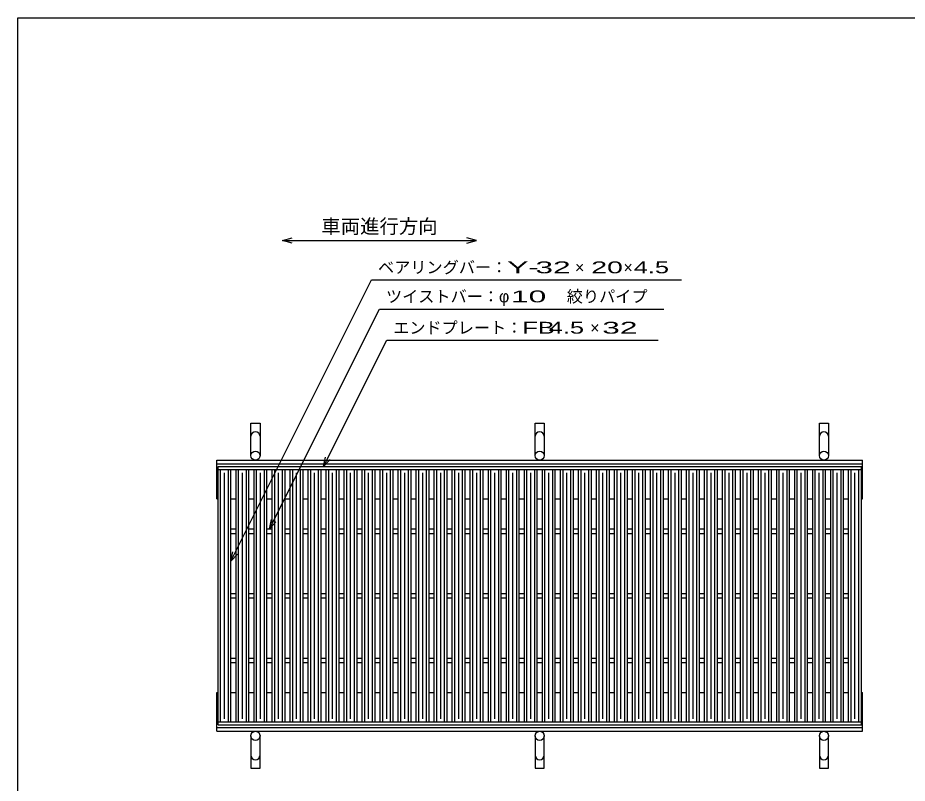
# Model space of a CAD drawing. Units: millimetres, scale not verified. Extents: x -1820 to 1731, y -1282 to 1054.
# Drawn here: x -1729 to -352, y -132 to 1054 of the extents above; entities that cross this region are included whole.
import ezdxf
from ezdxf.enums import TextEntityAlignment as Align

# ---------------------------------------------------------------- set-up
doc = ezdxf.new("R2010")
doc.units = ezdxf.units.MM
doc.header["$LTSCALE"] = 10
for name, color, linetype, lineweight in [('0_2', 150, 'Continuous', 25), ('16', 3, 'Continuous', 25), ('19', 6, 'Continuous', 25), ('22', 2, 'Continuous', 25)]:
    doc.layers.add(name, color=color, linetype=linetype, lineweight=lineweight)
doc.styles.add('ベクトル', font='')
doc.styles.get('ベクトル').set_extended_font_data('ベクトル')

msp = doc.modelspace()

# ---------------------------------------------------------------- linework, layer by layer
at = {"layer": '0_2'}
for p, q in [((-1729, -1146.5), (-1729, 1053.5)), ((-1729, 1053.5), (1731, 1053.5))]:
    msp.add_line(p, q, dxfattribs=at)
at = {"layer": '16'}
for p, q in [((-1419, 358.5), (-423, 358.5)), ((-1419, 354), (-1419, 358.5)), ((-423, 354), (-423, 358.5)), ((-1419, 354), (-423, 354)), ((-1419, -37), (-1419, 354)), ((-1419, 354), (-1399, 354)), ((-1415, -37), (-1415, 354)), ((-1409, -32), (-1409, 349)), ((-1403, -37), (-1403, 354)), ((-1399, -37), (-1399, 354)), ((-1391.1, -37), (-1391.1, 354)), ((-1391.1, 354), (-1371.1, 354)), ((-1387.1, -37), (-1387.1, 354)), ((-1381.1, -32), (-1381.1, 349)), ((-1375.1, -37), (-1375.1, 354)), ((-1371.1, -37), (-1371.1, 354)), ((-1363.2, -37), (-1363.2, 354)), ((-1363.2, 354), (-1343.2, 354)), ((-1359.2, -37), (-1359.2, 354)), ((-1353.2, -32), (-1353.2, 349)), ((-1347.2, -37), (-1347.2, 354)), ((-1343.2, -37), (-1343.2, 354)), ((-1335.3, -37), (-1335.3, 354)), ((-1335.3, 354), (-1315.3, 354)), ((-1331.3, -37), (-1331.3, 354)), ((-1325.3, -32), (-1325.3, 349)), ((-1319.3, -37), (-1319.3, 354)), ((-1315.3, -37), (-1315.3, 354)), ((-1307.4, -37), (-1307.4, 354)), ((-1307.4, 354), (-1287.4, 354)), ((-1303.4, -37), (-1303.4, 354)), ((-1297.4, -32), (-1297.4, 349)), ((-1291.4, -37), (-1291.4, 354)), ((-1287.4, -37), (-1287.4, 354)), ((-1279.5, -37), (-1279.5, 354)), ((-1279.5, 354), (-1259.5, 354)), ((-1275.5, -37), (-1275.5, 354)), ((-1269.5, -32), (-1269.5, 349)), ((-1263.5, -37), (-1263.5, 354)), ((-1259.5, -37), (-1259.5, 354)), ((-1251.6, -37), (-1251.6, 354)), ((-1251.6, 354), (-1231.6, 354)), ((-1247.6, -37), (-1247.6, 354)), ((-1241.6, -32), (-1241.6, 349)), ((-1235.6, -37), (-1235.6, 354)), ((-1231.6, -37), (-1231.6, 354)), ((-1223.7, -37), (-1223.7, 354)), ((-1223.7, 354), (-1203.7, 354)), ((-1219.7, -37), (-1219.7, 354)), ((-1213.7, -32), (-1213.7, 349)), ((-1207.7, -37), (-1207.7, 354)), ((-1203.7, -37), (-1203.7, 354)), ((-1195.8, -37), (-1195.8, 354)), ((-1195.8, 354), (-1175.8, 354)), ((-1191.8, -37), (-1191.8, 354)), ((-1185.8, -32), (-1185.8, 349)), ((-1179.8, -37), (-1179.8, 354)), ((-1175.8, -37), (-1175.8, 354)), ((-1167.9, -37), (-1167.9, 354)), ((-1167.9, 354), (-1147.9, 354)), ((-1163.9, -37), (-1163.9, 354)), ((-1157.9, -32), (-1157.9, 349)), ((-1151.9, -37), (-1151.9, 354)), ((-1147.9, -37), (-1147.9, 354)), ((-1140, -37), (-1140, 354)), ((-1140, 354), (-1120, 354)), ((-1136, -37), (-1136, 354)), ((-1130, -32), (-1130, 349)), ((-1124, -37), (-1124, 354)), ((-1120, -37), (-1120, 354)), ((-1112.1, -37), (-1112.1, 354)), ((-1112.1, 354), (-1092.1, 354)), ((-1108.1, -37), (-1108.1, 354)), ((-1102.1, -32), (-1102.1, 349)), ((-1096.1, -37), (-1096.1, 354)), ((-1092.1, -37), (-1092.1, 354)), ((-1084.2, -37), (-1084.2, 354)), ((-1084.2, 354), (-1064.2, 354)), ((-1080.2, -37), (-1080.2, 354)), ((-1074.2, -32), (-1074.2, 349)), ((-1068.2, -37), (-1068.2, 354)), ((-1064.2, -37), (-1064.2, 354)), ((-1056.3, -37), (-1056.3, 354)), ((-1056.3, 354), (-1036.3, 354)), ((-1052.3, -37), (-1052.3, 354)), ((-1046.3, -32), (-1046.3, 349)), ((-1040.3, -37), (-1040.3, 354)), ((-1036.3, -37), (-1036.3, 354)), ((-1028.4, -37), (-1028.4, 354)), ((-1028.4, 354), (-1008.4, 354)), ((-1024.4, -37), (-1024.4, 354)), ((-1018.4, -32), (-1018.4, 349)), ((-1012.4, -37), (-1012.4, 354)), ((-1008.4, -37), (-1008.4, 354)), ((-1000.5, -37), (-1000.5, 354)), ((-1000.5, 354), (-980.5, 354)), ((-996.5, -37), (-996.5, 354)), ((-990.5, -32), (-990.5, 349)), ((-984.5, -37), (-984.5, 354)), ((-980.5, -37), (-980.5, 354)), ((-972.6, -37), (-972.6, 354)), ((-972.6, 354), (-952.6, 354)), ((-968.6, -37), (-968.6, 354)), ((-962.6, -32), (-962.6, 349)), ((-956.6, -37), (-956.6, 354)), ((-952.6, -37), (-952.6, 354)), ((-944.7, -37), (-944.7, 354)), ((-944.7, 354), (-924.7, 354)), ((-940.7, -37), (-940.7, 354)), ((-934.7, -32), (-934.7, 349)), ((-928.7, -37), (-928.7, 354)), ((-924.7, -37), (-924.7, 354)), ((-916.8, -37), (-916.8, 354)), ((-916.8, 354), (-896.8, 354)), ((-912.8, -37), (-912.8, 354)), ((-906.8, -32), (-906.8, 349)), ((-900.8, -37), (-900.8, 354)), ((-896.8, -37), (-896.8, 354)), ((-888.9, -37), (-888.9, 354)), ((-888.9, 354), (-868.9, 354)), ((-884.9, -37), (-884.9, 354)), ((-878.9, -32), (-878.9, 349)), ((-872.9, -37), (-872.9, 354)), ((-868.9, -37), (-868.9, 354)), ((-861, -37), (-861, 354)), ((-861, 354), (-841, 354)), ((-857, -37), (-857, 354)), ((-851, -32), (-851, 349)), ((-845, -37), (-845, 354)), ((-841, -37), (-841, 354)), ((-833.1, -37), (-833.1, 354)), ((-833.1, 354), (-813.1, 354)), ((-829.1, -37), (-829.1, 354)), ((-823.1, -32), (-823.1, 349)), ((-817.1, -37), (-817.1, 354)), ((-813.1, -37), (-813.1, 354)), ((-805.2, -37), (-805.2, 354)), ((-805.2, 354), (-785.2, 354)), ((-801.2, -37), (-801.2, 354)), ((-795.2, -32), (-795.2, 349)), ((-789.2, -37), (-789.2, 354)), ((-785.2, -37), (-785.2, 354)), ((-777.3, -37), (-777.3, 354)), ((-777.3, 354), (-757.3, 354)), ((-773.3, -37), (-773.3, 354)), ((-767.3, -32), (-767.3, 349)), ((-761.3, -37), (-761.3, 354)), ((-757.3, -37), (-757.3, 354)), ((-749.4, -37), (-749.4, 354)), ((-749.4, 354), (-729.4, 354)), ((-745.4, -37), (-745.4, 354)), ((-739.4, -32), (-739.4, 349)), ((-733.4, -37), (-733.4, 354)), ((-729.4, -37), (-729.4, 354)), ((-721.5, -37), (-721.5, 354)), ((-721.5, 354), (-701.5, 354)), ((-717.5, -37), (-717.5, 354)), ((-711.5, -32), (-711.5, 349)), ((-705.5, -37), (-705.5, 354)), ((-701.5, -37), (-701.5, 354)), ((-693.6, -37), (-693.6, 354)), ((-693.6, 354), (-673.6, 354)), ((-689.6, -37), (-689.6, 354)), ((-683.6, -32), (-683.6, 349)), ((-677.6, -37), (-677.6, 354)), ((-673.6, -37), (-673.6, 354)), ((-665.7, -37), (-665.7, 354)), ((-665.7, 354), (-645.7, 354)), ((-661.7, -37), (-661.7, 354)), ((-655.7, -32), (-655.7, 349)), ((-649.7, -37), (-649.7, 354)), ((-645.7, -37), (-645.7, 354)), ((-637.8, -37), (-637.8, 354)), ((-637.8, 354), (-617.8, 354)), ((-633.8, -37), (-633.8, 354)), ((-627.8, -32), (-627.8, 349)), ((-621.8, -37), (-621.8, 354)), ((-617.8, -37), (-617.8, 354)), ((-609.9, -37), (-609.9, 354)), ((-609.9, 354), (-589.9, 354)), ((-605.9, -37), (-605.9, 354)), ((-599.9, -32), (-599.9, 349)), ((-593.9, -37), (-593.9, 354)), ((-589.9, -37), (-589.9, 354)), ((-582, -37), (-582, 354)), ((-582, 354), (-562, 354)), ((-578, -37), (-578, 354)), ((-572, -32), (-572, 349)), ((-566, -37), (-566, 354)), ((-562, -37), (-562, 354)), ((-554.1, -37), (-554.1, 354)), ((-554.1, 354), (-534.1, 354)), ((-550.1, -37), (-550.1, 354)), ((-544.1, -32), (-544.1, 349)), ((-538.1, -37), (-538.1, 354)), ((-534.1, -37), (-534.1, 354)), ((-526.2, -37), (-526.2, 354)), ((-526.2, 354), (-506.2, 354)), ((-522.2, -37), (-522.2, 354)), ((-516.2, -32), (-516.2, 349)), ((-510.2, -37), (-510.2, 354)), ((-506.2, -37), (-506.2, 354)), ((-498.3, -37), (-498.3, 354)), ((-498.3, 354), (-478.3, 354)), ((-494.3, -37), (-494.3, 354)), ((-488.3, -32), (-488.3, 349)), ((-482.3, -37), (-482.3, 354)), ((-478.3, -37), (-478.3, 354)), ((-470.4, -37), (-470.4, 354)), ((-470.4, 354), (-450.4, 354)), ((-466.4, -37), (-466.4, 354)), ((-460.4, -32), (-460.4, 349)), ((-454.4, -37), (-454.4, 354)), ((-450.4, -37), (-450.4, 354)), ((-443, -37), (-443, 354)), ((-443, 354), (-423, 354)), ((-439, -37), (-439, 354)), ((-433, -32), (-433, 349)), ((-427, -37), (-427, 354)), ((-423, -37), (-423, 354)), ((-1399, 262), (-1391.1, 262)), ((-1371.1, 262), (-1363.2, 262)), ((-1343.2, 262), (-1335.3, 262)), ((-1315.3, 262), (-1307.4, 262)), ((-1287.4, 262), (-1279.5, 262)), ((-1259.5, 262), (-1251.6, 262)), ((-1231.6, 262), (-1223.7, 262)), ((-1203.7, 262), (-1195.8, 262)), ((-1175.8, 262), (-1167.9, 262)), ((-1147.9, 262), (-1140, 262)), ((-1120, 262), (-1112.1, 262)), ((-1092.1, 262), (-1084.2, 262)), ((-1064.2, 262), (-1056.3, 262)), ((-1036.3, 262), (-1028.4, 262)), ((-1008.4, 262), (-1000.5, 262)), ((-980.5, 262), (-972.6, 262)), ((-952.6, 262), (-944.7, 262)), ((-924.7, 262), (-916.8, 262)), ((-896.8, 262), (-888.9, 262)), ((-868.9, 262), (-861, 262)), ((-841, 262), (-833.1, 262)), ((-813.1, 262), (-805.2, 262)), ((-785.2, 262), (-777.3, 262)), ((-757.3, 262), (-749.4, 262)), ((-729.4, 262), (-721.5, 262)), ((-701.5, 262), (-693.6, 262)), ((-673.6, 262), (-665.7, 262)), ((-645.7, 262), (-637.8, 262)), ((-617.8, 262), (-609.9, 262)), ((-589.9, 262), (-582, 262)), ((-562, 262), (-554.1, 262)), ((-534.1, 262), (-526.2, 262)), ((-506.2, 262), (-498.3, 262)), ((-478.3, 262), (-470.4, 262)), ((-450.4, 262), (-442.5, 262)), ((-1399, 255), (-1391.1, 255)), ((-1371.1, 255), (-1363.2, 255)), ((-1343.2, 255), (-1335.3, 255)), ((-1315.3, 255), (-1307.4, 255)), ((-1287.4, 255), (-1279.5, 255)), ((-1259.5, 255), (-1251.6, 255)), ((-1231.6, 255), (-1223.7, 255)), ((-1203.7, 255), (-1195.8, 255)), ((-1175.8, 255), (-1167.9, 255)), ((-1147.9, 255), (-1140, 255)), ((-1120, 255), (-1112.1, 255)), ((-1092.1, 255), (-1084.2, 255)), ((-1064.2, 255), (-1056.3, 255)), ((-1036.3, 255), (-1028.4, 255)), ((-1008.4, 255), (-1000.5, 255)), ((-980.5, 255), (-972.6, 255)), ((-952.6, 255), (-944.7, 255)), ((-924.7, 255), (-916.8, 255)), ((-896.8, 255), (-888.9, 255)), ((-868.9, 255), (-861, 255)), ((-841, 255), (-833.1, 255)), ((-813.1, 255), (-805.2, 255)), ((-785.2, 255), (-777.3, 255)), ((-757.3, 255), (-749.4, 255)), ((-729.4, 255), (-721.5, 255)), ((-701.5, 255), (-693.6, 255)), ((-673.6, 255), (-665.7, 255)), ((-645.7, 255), (-637.8, 255)), ((-617.8, 255), (-609.9, 255)), ((-589.9, 255), (-582, 255)), ((-562, 255), (-554.1, 255)), ((-534.1, 255), (-526.2, 255)), ((-506.2, 255), (-498.3, 255)), ((-478.3, 255), (-470.4, 255)), ((-450.4, 255), (-442.5, 255)), ((-1399, 162), (-1391.1, 162)), ((-1399, 155), (-1391.1, 155)), ((-1371.1, 162), (-1363.2, 162)), ((-1371.1, 155), (-1363.2, 155)), ((-1343.2, 162), (-1335.3, 162)), ((-1343.2, 155), (-1335.3, 155)), ((-1315.3, 162), (-1307.4, 162)), ((-1315.3, 155), (-1307.4, 155)), ((-1287.4, 162), (-1279.5, 162)), ((-1287.4, 155), (-1279.5, 155)), ((-1259.5, 162), (-1251.6, 162)), ((-1259.5, 155), (-1251.6, 155)), ((-1231.6, 162), (-1223.7, 162)), ((-1231.6, 155), (-1223.7, 155)), ((-1203.7, 162), (-1195.8, 162)), ((-1203.7, 155), (-1195.8, 155)), ((-1175.8, 162), (-1167.9, 162)), ((-1175.8, 155), (-1167.9, 155)), ((-1147.9, 162), (-1140, 162)), ((-1147.9, 155), (-1140, 155)), ((-1120, 162), (-1112.1, 162)), ((-1120, 155), (-1112.1, 155)), ((-1092.1, 162), (-1084.2, 162)), ((-1092.1, 155), (-1084.2, 155)), ((-1064.2, 162), (-1056.3, 162)), ((-1064.2, 155), (-1056.3, 155)), ((-1036.3, 162), (-1028.4, 162)), ((-1036.3, 155), (-1028.4, 155)), ((-1008.4, 162), (-1000.5, 162)), ((-1008.4, 155), (-1000.5, 155)), ((-980.5, 162), (-972.6, 162)), ((-980.5, 155), (-972.6, 155)), ((-952.6, 162), (-944.7, 162)), ((-952.6, 155), (-944.7, 155)), ((-924.7, 162), (-916.8, 162)), ((-924.7, 155), (-916.8, 155)), ((-896.8, 162), (-888.9, 162)), ((-896.8, 155), (-888.9, 155)), ((-868.9, 162), (-861, 162)), ((-868.9, 155), (-861, 155)), ((-841, 162), (-833.1, 162)), ((-841, 155), (-833.1, 155)), ((-813.1, 162), (-805.2, 162)), ((-813.1, 155), (-805.2, 155)), ((-785.2, 162), (-777.3, 162)), ((-785.2, 155), (-777.3, 155)), ((-757.3, 162), (-749.4, 162)), ((-757.3, 155), (-749.4, 155)), ((-729.4, 162), (-721.5, 162)), ((-729.4, 155), (-721.5, 155)), ((-701.5, 162), (-693.6, 162)), ((-701.5, 155), (-693.6, 155)), ((-673.6, 162), (-665.7, 162)), ((-673.6, 155), (-665.7, 155)), ((-645.7, 162), (-637.8, 162)), ((-645.7, 155), (-637.8, 155)), ((-617.8, 162), (-609.9, 162)), ((-617.8, 155), (-609.9, 155)), ((-589.9, 162), (-582, 162)), ((-589.9, 155), (-582, 155)), ((-562, 162), (-554.1, 162)), ((-562, 155), (-554.1, 155)), ((-534.1, 162), (-526.2, 162)), ((-534.1, 155), (-526.2, 155)), ((-506.2, 162), (-498.3, 162)), ((-506.2, 155), (-498.3, 155)), ((-478.3, 162), (-470.4, 162)), ((-478.3, 155), (-470.4, 155)), ((-450.4, 162), (-442.5, 162)), ((-450.4, 155), (-442.5, 155)), ((-1399, 62), (-1391.1, 62)), ((-1371.1, 62), (-1363.2, 62)), ((-1343.2, 62), (-1335.3, 62)), ((-1315.3, 62), (-1307.4, 62)), ((-1287.4, 62), (-1279.5, 62)), ((-1259.5, 62), (-1251.6, 62)), ((-1231.6, 62), (-1223.7, 62)), ((-1203.7, 62), (-1195.8, 62)), ((-1175.8, 62), (-1167.9, 62)), ((-1147.9, 62), (-1140, 62)), ((-1120, 62), (-1112.1, 62)), ((-1092.1, 62), (-1084.2, 62)), ((-1064.2, 62), (-1056.3, 62)), ((-1036.3, 62), (-1028.4, 62)), ((-1008.4, 62), (-1000.5, 62)), ((-980.5, 62), (-972.6, 62)), ((-952.6, 62), (-944.7, 62)), ((-924.7, 62), (-916.8, 62)), ((-896.8, 62), (-888.9, 62)), ((-868.9, 62), (-861, 62)), ((-841, 62), (-833.1, 62)), ((-813.1, 62), (-805.2, 62)), ((-785.2, 62), (-777.3, 62)), ((-757.3, 62), (-749.4, 62)), ((-729.4, 62), (-721.5, 62)), ((-701.5, 62), (-693.6, 62)), ((-673.6, 62), (-665.7, 62)), ((-645.7, 62), (-637.8, 62)), ((-617.8, 62), (-609.9, 62)), ((-589.9, 62), (-582, 62)), ((-562, 62), (-554.1, 62)), ((-534.1, 62), (-526.2, 62)), ((-506.2, 62), (-498.3, 62)), ((-478.3, 62), (-470.4, 62)), ((-450.4, 62), (-442.5, 62)), ((-1399, 55), (-1391.1, 55)), ((-1371.1, 55), (-1363.2, 55)), ((-1343.2, 55), (-1335.3, 55)), ((-1315.3, 55), (-1307.4, 55)), ((-1287.4, 55), (-1279.5, 55)), ((-1259.5, 55), (-1251.6, 55)), ((-1231.6, 55), (-1223.7, 55)), ((-1203.7, 55), (-1195.8, 55)), ((-1175.8, 55), (-1167.9, 55)), ((-1147.9, 55), (-1140, 55)), ((-1120, 55), (-1112.1, 55)), ((-1092.1, 55), (-1084.2, 55)), ((-1064.2, 55), (-1056.3, 55)), ((-1036.3, 55), (-1028.4, 55)), ((-1008.4, 55), (-1000.5, 55)), ((-980.5, 55), (-972.6, 55)), ((-952.6, 55), (-944.7, 55)), ((-924.7, 55), (-916.8, 55)), ((-896.8, 55), (-888.9, 55)), ((-868.9, 55), (-861, 55)), ((-841, 55), (-833.1, 55)), ((-813.1, 55), (-805.2, 55)), ((-785.2, 55), (-777.3, 55)), ((-757.3, 55), (-749.4, 55)), ((-729.4, 55), (-721.5, 55)), ((-701.5, 55), (-693.6, 55)), ((-673.6, 55), (-665.7, 55)), ((-645.7, 55), (-637.8, 55)), ((-617.8, 55), (-609.9, 55)), ((-589.9, 55), (-582, 55)), ((-562, 55), (-554.1, 55)), ((-534.1, 55), (-526.2, 55)), ((-506.2, 55), (-498.3, 55)), ((-478.3, 55), (-470.4, 55)), ((-450.4, 55), (-442.5, 55)), ((-1419, -37), (-423, -37)), ((-1419, -41.5), (-1419, -37)), ((-1419, -37), (-1399, -37)), ((-1391.1, -37), (-1371.1, -37)), ((-1363.2, -37), (-1343.2, -37)), ((-1335.3, -37), (-1315.3, -37)), ((-1307.4, -37), (-1287.4, -37)), ((-1279.5, -37), (-1259.5, -37)), ((-1251.6, -37), (-1231.6, -37)), ((-1223.7, -37), (-1203.7, -37)), ((-1195.8, -37), (-1175.8, -37)), ((-1167.9, -37), (-1147.9, -37)), ((-1140, -37), (-1120, -37)), ((-1112.1, -37), (-1092.1, -37)), ((-1084.2, -37), (-1064.2, -37)), ((-1056.3, -37), (-1036.3, -37)), ((-1028.4, -37), (-1008.4, -37)), ((-1000.5, -37), (-980.5, -37)), ((-972.6, -37), (-952.6, -37)), ((-944.7, -37), (-924.7, -37)), ((-916.8, -37), (-896.8, -37)), ((-888.9, -37), (-868.9, -37)), ((-861, -37), (-841, -37)), ((-833.1, -37), (-813.1, -37)), ((-805.2, -37), (-785.2, -37)), ((-777.3, -37), (-757.3, -37)), ((-749.4, -37), (-729.4, -37)), ((-721.5, -37), (-701.5, -37)), ((-693.6, -37), (-673.6, -37)), ((-665.7, -37), (-645.7, -37)), ((-637.8, -37), (-617.8, -37)), ((-609.9, -37), (-589.9, -37)), ((-582, -37), (-562, -37)), ((-554.1, -37), (-534.1, -37)), ((-526.2, -37), (-506.2, -37)), ((-498.3, -37), (-478.3, -37)), ((-470.4, -37), (-450.4, -37)), ((-443, -37), (-423, -37)), ((-423, -41.5), (-423, -37)), ((-1419, -41.5), (-423, -41.5))]:
    msp.add_line(p, q, dxfattribs=at)
at = {"layer": '19'}
for p, q in [((-1368, 375.5), (-1368, 425.5)), ((-1368, 425.5), (-1354, 425.5)), ((-1354, 425.5), (-1354, 375.5)), ((-928, 375.5), (-928, 425.5)), ((-928, 425.5), (-914, 425.5)), ((-914, 425.5), (-914, 375.5)), ((-488, 375.5), (-488, 425.5)), ((-488, 425.5), (-474, 425.5)), ((-474, 425.5), (-474, 375.5)), ((-1421, 368.5), (-421, 368.5)), ((-1421, 308.5), (-1421, 368.5)), ((-1421, 362.5), (-421, 362.5)), ((-421, 308.5), (-421, 368.5)), ((-1421, 308.5), (-1419, 308.5)), ((-1399, 308.5), (-1391.1, 308.5)), ((-1371.1, 308.5), (-1363.2, 308.5)), ((-1343.2, 308.5), (-1335.3, 308.5)), ((-1315.3, 308.5), (-1307.4, 308.5)), ((-1287.4, 308.5), (-1279.5, 308.5)), ((-1259.5, 308.5), (-1251.6, 308.5)), ((-1231.6, 308.5), (-1223.7, 308.5)), ((-1203.7, 308.5), (-1195.8, 308.5)), ((-1175.8, 308.5), (-1167.9, 308.5)), ((-1147.9, 308.5), (-1140, 308.5)), ((-1120, 308.5), (-1112.1, 308.5)), ((-1092.1, 308.5), (-1084.2, 308.5)), ((-1064.2, 308.5), (-1056.3, 308.5)), ((-1036.3, 308.5), (-1028.4, 308.5)), ((-1008.4, 308.5), (-1000.5, 308.5)), ((-980.5, 308.5), (-972.6, 308.5)), ((-952.6, 308.5), (-944.7, 308.5)), ((-924.7, 308.5), (-916.8, 308.5)), ((-896.8, 308.5), (-888.9, 308.5)), ((-868.9, 308.5), (-861, 308.5)), ((-841, 308.5), (-833.1, 308.5)), ((-813.1, 308.5), (-805.2, 308.5)), ((-785.2, 308.5), (-777.3, 308.5)), ((-757.3, 308.5), (-749.4, 308.5)), ((-729.4, 308.5), (-721.5, 308.5)), ((-701.5, 308.5), (-693.6, 308.5)), ((-673.6, 308.5), (-665.7, 308.5)), ((-645.7, 308.5), (-637.8, 308.5)), ((-617.8, 308.5), (-609.9, 308.5)), ((-589.9, 308.5), (-582, 308.5)), ((-562, 308.5), (-554.1, 308.5)), ((-534.1, 308.5), (-526.7, 308.5)), ((-506.2, 308.5), (-498.8, 308.5)), ((-478.3, 308.5), (-470.9, 308.5)), ((-450.4, 308.5), (-443, 308.5)), ((-423, 308.5), (-421, 308.5)), ((-1421, -51.5), (-1421, 8.5)), ((-1421, 8.5), (-1419, 8.5)), ((-1399, 8.5), (-1391.1, 8.5)), ((-1371.1, 8.5), (-1363.2, 8.5)), ((-1343.2, 8.5), (-1335.3, 8.5)), ((-1315.3, 8.5), (-1307.4, 8.5)), ((-1287.4, 8.5), (-1279.5, 8.5)), ((-1259.5, 8.5), (-1251.6, 8.5)), ((-1231.6, 8.5), (-1223.7, 8.5)), ((-1203.7, 8.5), (-1195.8, 8.5)), ((-1175.8, 8.5), (-1167.9, 8.5)), ((-1147.9, 8.5), (-1140, 8.5)), ((-1120, 8.5), (-1112.1, 8.5)), ((-1092.1, 8.5), (-1084.2, 8.5)), ((-1064.2, 8.5), (-1056.3, 8.5)), ((-1036.3, 8.5), (-1028.4, 8.5)), ((-1008.4, 8.5), (-1000.5, 8.5)), ((-980.5, 8.5), (-972.6, 8.5)), ((-952.6, 8.5), (-944.7, 8.5)), ((-924.7, 8.5), (-916.8, 8.5)), ((-896.8, 8.5), (-888.9, 8.5)), ((-868.9, 8.5), (-861, 8.5)), ((-841, 8.5), (-833.1, 8.5)), ((-813.1, 8.5), (-805.2, 8.5)), ((-785.2, 8.5), (-777.3, 8.5)), ((-757.3, 8.5), (-749.4, 8.5)), ((-729.4, 8.5), (-721.5, 8.5)), ((-701.5, 8.5), (-693.6, 8.5)), ((-673.6, 8.5), (-665.7, 8.5)), ((-645.7, 8.5), (-637.8, 8.5)), ((-617.8, 8.5), (-609.9, 8.5)), ((-589.9, 8.5), (-582, 8.5)), ((-562, 8.5), (-554.1, 8.5)), ((-534.1, 8.5), (-526.7, 8.5)), ((-506.2, 8.5), (-498.8, 8.5)), ((-478.3, 8.5), (-470.9, 8.5)), ((-450.4, 8.5), (-443, 8.5)), ((-423, 8.5), (-421, 8.5)), ((-421, -51.5), (-421, 8.5)), ((-1421, -45.5), (-421, -45.5)), ((-1421, -51.5), (-421, -51.5)), ((-1368, -58.5), (-1368, -108.5)), ((-1354, -108.5), (-1354, -58.5)), ((-928, -58.5), (-928, -108.5)), ((-914, -108.5), (-914, -58.5)), ((-488, -58.5), (-488, -108.5)), ((-474, -108.5), (-474, -58.5)), ((-1368, -108.5), (-1354, -108.5)), ((-928, -108.5), (-914, -108.5)), ((-488, -108.5), (-474, -108.5))]:
    msp.add_line(p, q, dxfattribs=at)
for centre in [(-1361, 375.5), (-921, 375.5), (-481, 375.5), (-1361, -58.5), (-921, -58.5), (-481, -58.5)]:
    msp.add_circle(centre, 7, dxfattribs=at)
for centre, start, end in [((-1361, 405.5), 0, 180), ((-921, 405.5), 0, 180), ((-481, 405.5), 0, 180), ((-1361, -88.5), 180, 0), ((-921, -88.5), 180, 0), ((-481, -88.5), 180, 0)]:
    msp.add_arc(centre, 7, start, end, dxfattribs=at)
at = {"layer": '22', "color": 4}
for p, q in [((-1319, 708.5), (-1304, 712.5)), ((-1304, 704.5), (-1319, 708.5)), ((-1319, 708.5), (-1019, 708.5)), ((-1019, 708.5), (-1034, 712.5)), ((-1034, 704.5), (-1019, 708.5)), ((-1399, 212), (-1181.25, 647.5)), ((-1181.25, 647.5), (-701.25, 647.5)), ((-1339.25, 262), (-1169, 602.5)), ((-1169, 602.5), (-729, 602.5)), ((-1255.55, 358.5), (-1157.8, 554)), ((-1157.8, 554), (-737.8, 554)), ((-1255.55, 358.5), (-1252.55, 373.1)), ((-1255.55, 358.5), (-1245.55, 369.5)), ((-1339.25, 262), (-1336.25, 276.6)), ((-1339.25, 262), (-1329.25, 273)), ((-1399, 212), (-1396, 226.6)), ((-1399, 212), (-1389, 223))]:
    msp.add_line(p, q, dxfattribs=at)

# ---------------------------------------------------------------- texts
at = {"layer": '22', "style": 'ベクトル'}
for s, height, p in [('車両進行方向', 21.99, (-1259, 730.5)), ('ベアリングバー：', 18.33, (-1171.25, 667)), ('×', 18.33, (-866.25, 667)), ('×', 18.33, (-791.25, 667)), ('絞りパイプ', 18.33, (-879, 622)), ('ツイストバー：', 18.33, (-1159, 622)), ('φ', 18.33, (-984, 622)), ('エンドプレート：', 18.33, (-1147.8, 573.5)), ('×', 18.33, (-842.8, 573.5))]:
    msp.add_text(s, height=height, dxfattribs=at).set_placement(p, align=Align.MIDDLE_LEFT)
for s, width, p in [('Y-', 2, (-971.25, 667)), (' 32 ', 2, (-941.25, 667)), ('20', 1.8, (-841.25, 667)), (' 4.5 ', 1.6, (-786.25, 667)), (' 10 ', 2, (-979, 622)), ('FB', 1.6, (-947.8, 573.5)), (' 4.5 ', 1.6, (-917.8, 573.5)), (' 32 ', 2, (-837.8, 573.5))]:
    msp.add_text(s, height=18.33, dxfattribs=dict(at, width=width)).set_placement(p, align=Align.MIDDLE_LEFT)

doc.saveas('drawing.dxf')
